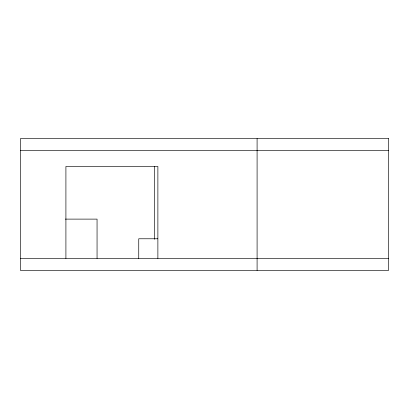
<?xml version="1.0" encoding="UTF-8"?>
<svg xmlns="http://www.w3.org/2000/svg" width="409" height="409" viewBox="0 0 409 409"><rect width="100%" height="100%" fill="white"/><g stroke="black" fill="none" stroke-linecap="round" stroke-linejoin="round"><path stroke-width="0.61" d="M20.45 150.563L388.55 150.563M65.343 219.112L97.056 219.112L97.056 258.437M157.772 238.774L138.743 238.774L138.743 258.437M20.45 258.437L388.55 258.437M257.092 138.574L257.092 270.426M157.879 258.437L157.879 166.468L65.91 166.468L65.91 258.437M154.638 166.519L154.638 239.291M388.55 138.574L20.45 138.574L20.45 270.426L388.55 270.426L388.55 138.574"/></g></svg>
